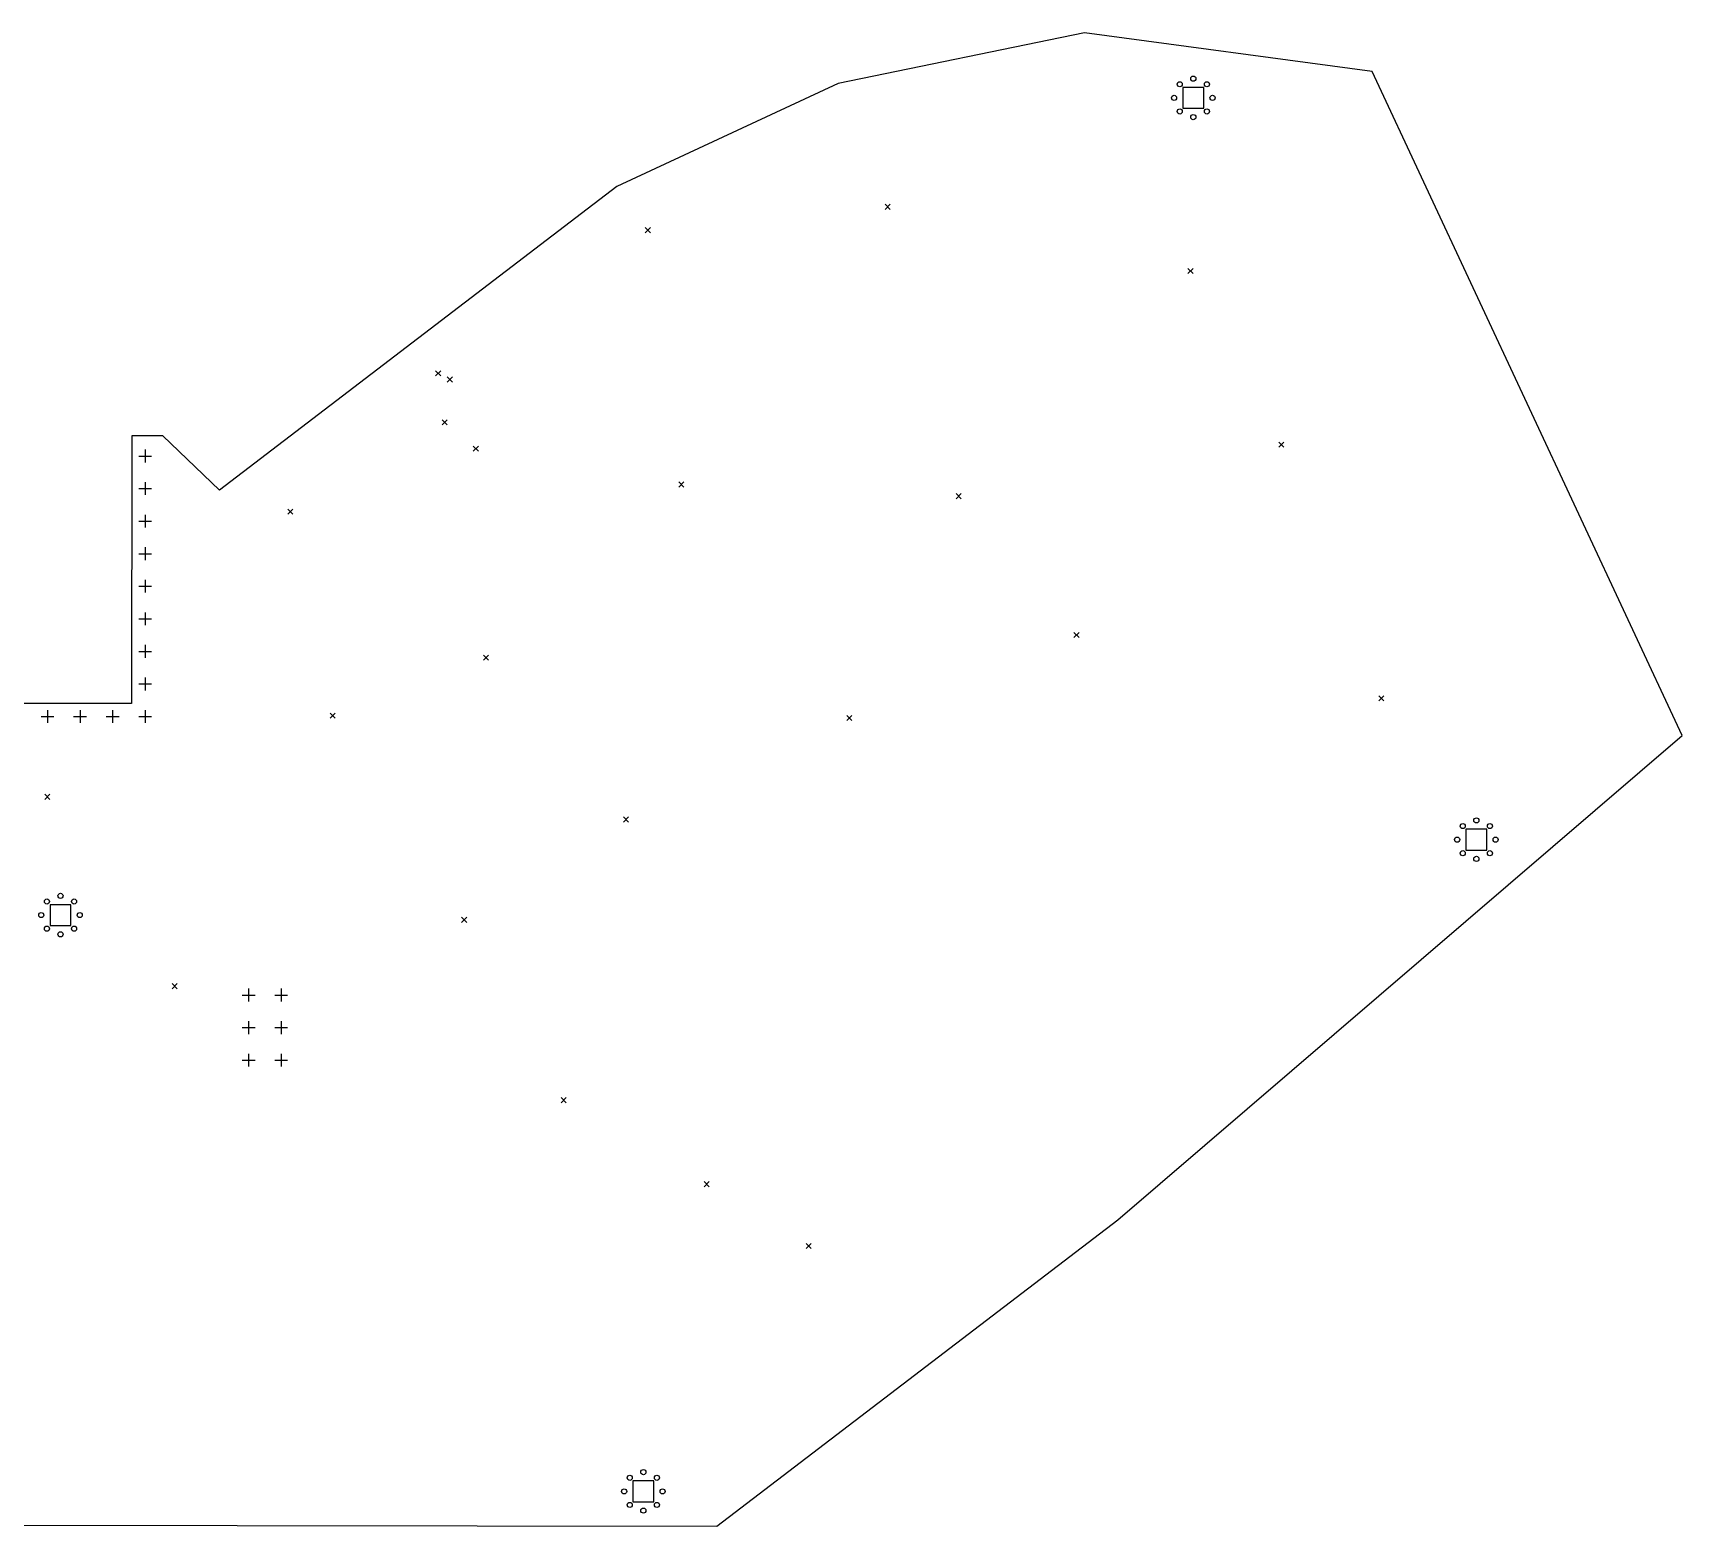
# Model space of a CAD drawing. Extents: x 13 to 269, y -176 to -43.
# Drawn here: x 140.1 to 268.7, y -159.9 to -43.5 of the extents above; entities that cross this region are included whole.
import ezdxf

# ---------------------------------------------------------------- set-up
doc = ezdxf.new("R2010")
doc.units = 0
doc.layers.add('BLACK', color=7, linetype='CONTINUOUS')

msp = doc.modelspace()

# ---------------------------------------------------------------- linework, layer by layer
at = {"layer": 'BLACK', "linetype": 'CONTINUOUS'}
for p, q in [((222.12, -43.45), (202.9, -47.38)), ((244.57, -46.45), (222.12, -43.45)), ((202.9, -47.38), (185.64, -55.43)), ((268.73, -98.25), (244.57, -46.45)), ((231.421, -47.7008), (229.795, -47.7008)), ((229.795, -47.7008), (229.795, -49.3272)), ((231.421, -49.3272), (231.421, -47.7008)), ((229.795, -49.3272), (231.421, -49.3272)), ((185.64, -55.43), (154.65, -79.13)), ((206.56, -56.81), (206.96, -57.21)), ((206.96, -56.81), (206.56, -57.21)), ((187.86, -58.63), (188.26, -59.03)), ((188.26, -58.63), (187.86, -59.03)), ((230.19, -61.82), (230.59, -62.22)), ((230.59, -61.82), (230.19, -62.22)), ((171.5, -69.8095), (171.9, -70.2095)), ((171.9, -69.8095), (171.5, -70.2095)), ((172.41, -70.28), (172.81, -70.68)), ((172.81, -70.28), (172.41, -70.68)), ((172.01, -73.62), (172.41, -74.02)), ((172.41, -73.62), (172.01, -74.02)), ((147.81, -74.87), (147.79, -95.75)), ((150.23, -74.87), (147.81, -74.87)), ((154.65, -79.13), (150.23, -74.87)), ((174.44, -75.68), (174.84, -76.08)), ((174.84, -75.68), (174.44, -76.08)), ((237.27, -75.37), (237.67, -75.77)), ((237.67, -75.37), (237.27, -75.77)), ((148.344, -76.454), (149.344, -76.454)), ((148.844, -75.954), (148.844, -76.954)), ((148.344, -78.994), (149.344, -78.994)), ((148.844, -78.494), (148.844, -79.494)), ((190.47, -78.48), (190.87, -78.88)), ((190.87, -78.48), (190.47, -78.88)), ((212.098, -79.39), (212.498, -79.79)), ((212.498, -79.39), (212.098, -79.79)), ((148.844, -81.034), (148.844, -82.034)), ((159.966, -80.5963), (160.366, -80.9963)), ((160.366, -80.5963), (159.966, -80.9963)), ((148.344, -81.534), (149.344, -81.534)), ((148.844, -83.574), (148.844, -84.574)), ((148.344, -84.074), (149.344, -84.074)), ((148.844, -86.114), (148.844, -87.114)), ((148.344, -86.614), (149.344, -86.614)), ((148.844, -88.654), (148.844, -89.654)), ((148.344, -89.154), (149.344, -89.154)), ((148.844, -91.194), (148.844, -92.194)), ((221.3, -90.22), (221.7, -90.62)), ((221.7, -90.22), (221.3, -90.62)), ((148.344, -91.694), (149.344, -91.694)), ((175.23, -91.98), (175.63, -92.38)), ((175.63, -91.98), (175.23, -92.38)), ((148.844, -93.734), (148.844, -94.734)), ((148.344, -94.234), (149.344, -94.234)), ((245.07, -95.16), (245.47, -95.56)), ((245.47, -95.16), (245.07, -95.56)), ((147.79, -95.75), (134.61, -95.76)), ((141.224, -96.274), (141.224, -97.274)), ((143.764, -96.274), (143.764, -97.274)), ((146.304, -96.274), (146.304, -97.274)), ((148.844, -96.274), (148.844, -97.274)), ((140.724, -96.774), (141.724, -96.774)), ((143.264, -96.774), (144.264, -96.774)), ((145.804, -96.774), (146.804, -96.774)), ((148.344, -96.774), (149.344, -96.774)), ((163.27, -96.51), (163.67, -96.91)), ((163.67, -96.51), (163.27, -96.91)), ((203.58, -96.69), (203.98, -97.09)), ((203.98, -96.69), (203.58, -97.09)), ((224.72, -136.04), (268.73, -98.25)), ((141.02, -102.84), (141.42, -103.239)), ((141.42, -102.84), (141.02, -103.239)), ((186.16, -104.61), (186.56, -105.01)), ((186.56, -104.61), (186.16, -105.01)), ((253.499, -105.569), (251.873, -105.569)), ((251.873, -105.569), (251.873, -107.195)), ((253.499, -107.195), (253.499, -105.569)), ((251.873, -107.195), (253.499, -107.195)), ((143.053, -111.455), (141.427, -111.455)), ((141.427, -111.455), (141.427, -113.081)), ((143.053, -113.081), (143.053, -111.455)), ((141.427, -113.081), (143.053, -113.081)), ((173.53, -112.44), (173.93, -112.84)), ((173.93, -112.44), (173.53, -112.84)), ((150.944, -117.614), (151.344, -118.014)), ((151.344, -117.614), (150.944, -118.014)), ((156.915, -118.005), (156.915, -119.005)), ((159.455, -118.005), (159.455, -119.005)), ((156.415, -118.505), (157.415, -118.505)), ((158.955, -118.505), (159.955, -118.505)), ((156.915, -120.545), (156.915, -121.545)), ((159.455, -120.545), (159.455, -121.545)), ((156.415, -121.045), (157.415, -121.045)), ((158.955, -121.045), (159.955, -121.045)), ((156.915, -123.085), (156.915, -124.085)), ((159.455, -123.085), (159.455, -124.085)), ((156.415, -123.585), (157.415, -123.585)), ((158.955, -123.585), (159.955, -123.585)), ((181.29, -126.51), (181.69, -126.91)), ((181.69, -126.51), (181.29, -126.91)), ((192.45, -133.06), (192.85, -133.46)), ((192.85, -133.06), (192.45, -133.46)), ((193.43, -159.93), (224.72, -136.04)), ((200.4, -137.89), (200.8, -138.29)), ((200.8, -137.89), (200.4, -138.29)), ((188.519, -156.413), (186.893, -156.413)), ((186.893, -156.413), (186.893, -158.039)), ((188.519, -158.039), (188.519, -156.413)), ((186.893, -158.039), (188.519, -158.039)), ((90.57, -159.82), (193.43, -159.93))]:
    msp.add_line(p, q, dxfattribs=at)
at = {"layer": 'BLACK'}
for centre in [(229.548, -47.454), (230.608, -47.014), (231.668, -47.454), (229.108, -48.514), (232.108, -48.514), (229.548, -49.574), (230.608, -50.014), (231.668, -49.574), (251.626, -105.322), (252.686, -104.882), (253.746, -105.322), (251.186, -106.382), (254.186, -106.382), (251.626, -107.442), (252.686, -107.882), (253.746, -107.442), (142.24, -110.768), (141.18, -111.208), (143.3, -111.208), (140.74, -112.268), (141.18, -113.328), (143.3, -113.328), (143.74, -112.268), (142.24, -113.768), (187.706, -155.726), (186.646, -156.166), (188.766, -156.166), (186.206, -157.226), (186.646, -158.286), (188.766, -158.286), (189.206, -157.226), (187.706, -158.726)]:
    msp.add_circle(centre, 0.2, dxfattribs=at)

doc.saveas('drawing.dxf')
